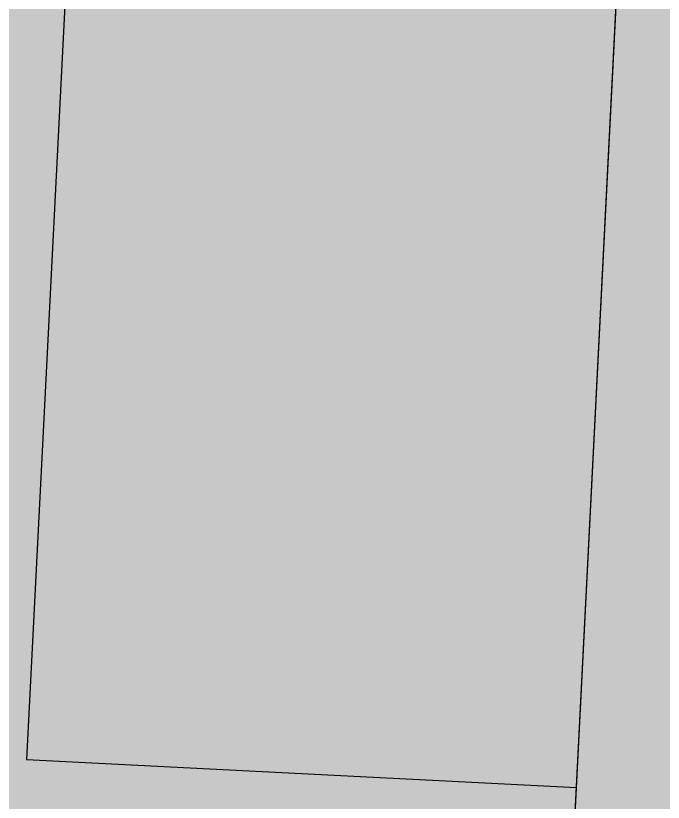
# Model space of a CAD drawing. Extents: x 329124 to 332550, y 6141944 to 6144607.
# Drawn here: x 330371.52 to 330383.27, y 6142991.1 to 6143005.38 of the extents above; entities that cross this region are included whole.
import ezdxf

# ---------------------------------------------------------------- set-up
doc = ezdxf.new("R2010")
doc.units = 0
doc.header["$LTSCALE"] = 5
for name, color, linetype in [('P-BUFFER-H 30m', 51, 'Continuous'), ('P-PROPOSED', 10, 'Continuous'), ('P-PROPOSED-H', 21, 'Continuous'), ('P-TEMP-H', 41, 'Continuous'), ('P-TEMP_WORKSPACE', 46, 'Continuous')]:
    doc.layers.add(name, color=color, linetype=linetype)
doc.layers.add('P-EXISTINGCUT', color=125, linetype='Continuous', plot=False)

msp = doc.modelspace()

# ---------------------------------------------------------------- hatches: boundary and pattern name
at = {"layer": 'P-BUFFER-H 30m'}
h = msp.add_hatch(color=256, dxfattribs=at)
h.dxf.hatch_style = 1
edge = h.paths.add_edge_path()
edge.add_line((330352.223, 6143002.368), (330237.874, 6143126.383))
edge.add_arc((330259.926, 6143146.716), 29.995, 178.0741, 222.6779, ccw=False)
edge.add_line((330229.947, 6143147.724), (330251.437, 6143786.782))
edge.add_arc((330281.415, 6143785.774), 29.995, 155.4209, 178.0741, ccw=False)
edge.add_line((330254.138, 6143798.25), (330261.815, 6143815.035))
edge.add_arc((330289.092, 6143802.559), 29.995, 133.2328, 155.4209, ccw=False)
edge.add_line((330268.546, 6143824.413), (330322.411, 6143875.052))
edge.add_line((330322.411, 6143875.052), (330324.751, 6143936.322))
edge.add_arc((330354.725, 6143935.178), 29.995, 94.205, 177.8125, ccw=False)
edge.add_line((330352.525, 6143965.092), (330581.757, 6143981.946))
edge.add_arc((330583.957, 6143952.031), 29.995, 4.205, 94.205, ccw=False)
edge.add_line((330613.871, 6143954.231), (330615.338, 6143934.287))
edge.add_arc((330585.423, 6143932.088), 29.995, -85.795, 4.205, ccw=False)
edge.add_line((330587.622, 6143902.173), (330402.974, 6143888.598))
edge.add_line((330402.974, 6143888.598), (330401.558, 6143851.521))
edge.add_arc((330371.585, 6143852.666), 29.995, 313.2328, 357.8125, ccw=False)
edge.add_line((330392.13, 6143830.812), (330331.018, 6143773.358))
edge.add_line((330331.018, 6143773.358), (330310.579, 6143165.53))
edge.add_line((330310.579, 6143165.53), (330425.268, 6143041.147))
edge.add_arc((330403.216, 6143020.813), 29.995, -2.9056, 42.6779, ccw=False)
edge.add_line((330433.173, 6143019.293), (330410.232, 6142567.307))
edge.add_arc((330380.275, 6142568.828), 29.995, 267.8118, 357.0944, ccw=False)
edge.add_line((330379.13, 6142538.854), (330359.146, 6142539.618))
edge.add_arc((330360.291, 6142569.591), 29.995, 177.0944, 267.8118, ccw=False)
edge.add_line((330330.334, 6142571.112), (330352.223, 6143002.368))
at = {"layer": 'P-PROPOSED-H'}
h = msp.add_hatch(color=256, dxfattribs=at)
h.dxf.hatch_style = 1
h.paths.add_polyline_path([(330382.819, 6143013.435), (330259.926, 6143146.716), (330281.415, 6143785.774), (330289.092, 6143802.559), (330351.915, 6143861.621), (330354.725, 6143935.178), (330583.957, 6143952.031), (330585.423, 6143932.088), (330374.025, 6143916.546), (330371.585, 6143852.666), (330305.646, 6143790.675), (330301.266, 6143781.099), (330280.187, 6143154.242), (330403.216, 6143020.813), (330380.275, 6142568.828), (330360.291, 6142569.591)])
at = {"layer": 'P-TEMP-H'}
h = msp.add_hatch(color=256, dxfattribs=at)
h.dxf.hatch_style = 1
h.paths.add_polyline_path([(330381.699, 6142991.366), (330382.819, 6143013.435), (330367.839, 6143029.681), (330360.489, 6143022.903), (330372.62, 6143009.746), (330371.713, 6142991.873)])

# ---------------------------------------------------------------- linework, layer by layer
at = {"layer": 'P-EXISTINGCUT', "flags": 128}
msp.add_lwpolyline([(330403.216, 6143020.813), (330398.52, 6142928.29), (330390.239, 6142940.461), (330380.163, 6142961.117), (330382.819, 6143013.435), (330353.722, 6143044.992), (330367.098, 6143054.735), (330368.427, 6143058.543), (330403.216, 6143020.813)], close=True, dxfattribs=at)
at = {"layer": 'P-PROPOSED', "flags": 128}
msp.add_lwpolyline([(330382.819, 6143013.435), (330259.926, 6143146.716), (330281.415, 6143785.774), (330289.092, 6143802.559), (330351.915, 6143861.621), (330354.725, 6143935.178), (330583.957, 6143952.031), (330585.423, 6143932.088), (330374.025, 6143916.546), (330371.585, 6143852.666), (330305.646, 6143790.675), (330301.266, 6143781.099), (330280.187, 6143154.242), (330403.216, 6143020.813), (330380.275, 6142568.828), (330360.291, 6142569.591)], close=True, dxfattribs=at)
at = {"layer": 'P-TEMP_WORKSPACE', "flags": 128}
msp.add_lwpolyline([(330381.699, 6142991.366), (330382.819, 6143013.435), (330367.839, 6143029.681), (330360.489, 6143022.903), (330372.62, 6143009.746), (330371.713, 6142991.873)], close=True, dxfattribs=at)

doc.saveas('drawing.dxf')
